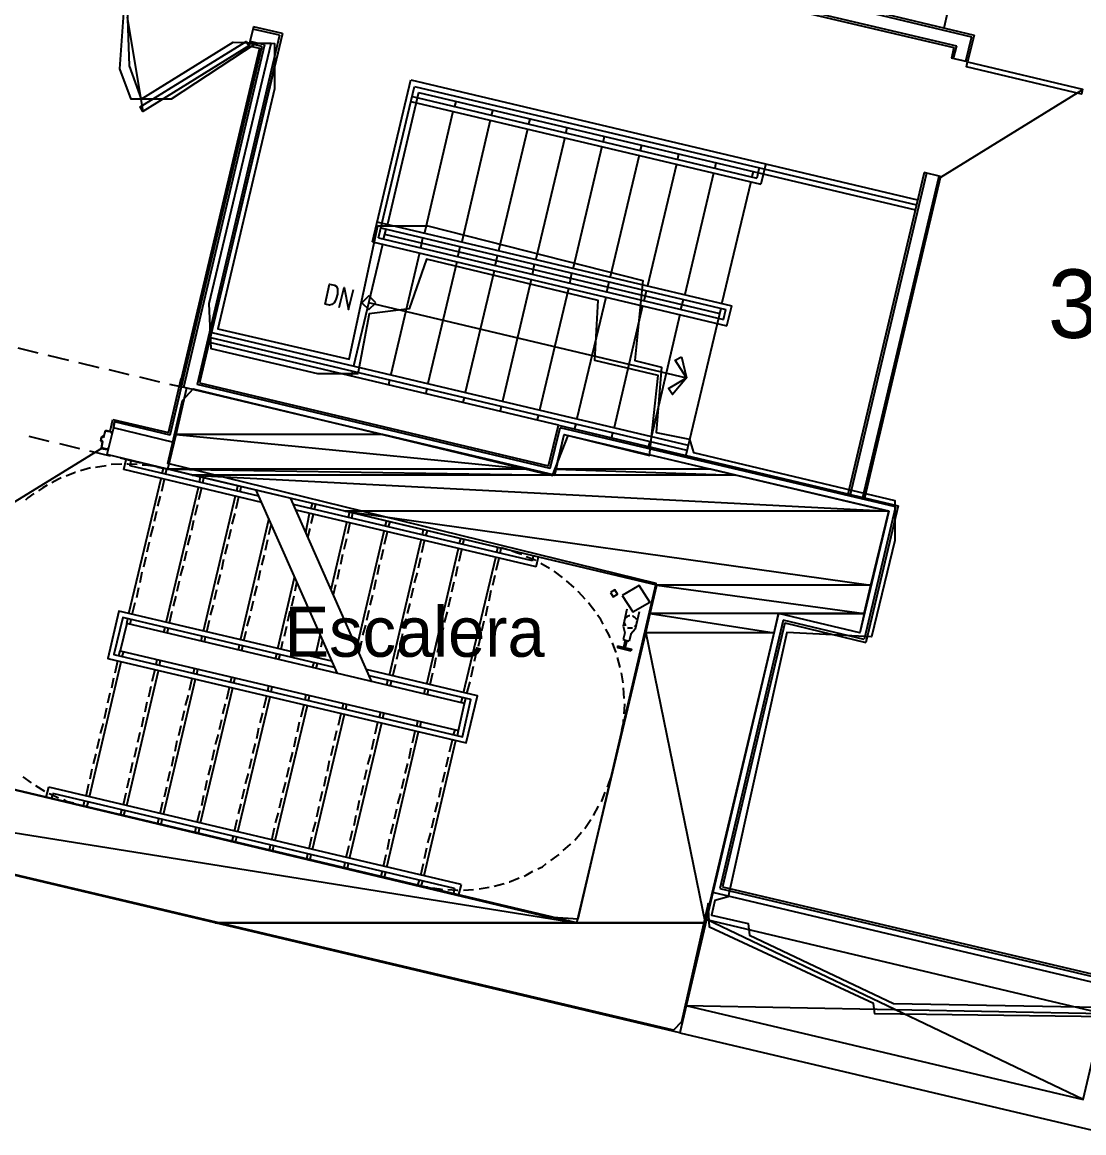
# Model space of a CAD drawing. Header units: feet. Extents: x -84 to 198, y -22 to 181.
# Drawn here: x 93.79 to 119.25, y 99.15 to 125.81 of the extents above; entities that cross this region are included whole.
import ezdxf
from ezdxf.enums import TextEntityAlignment as Align

# ---------------------------------------------------------------- set-up
doc = ezdxf.new("R2010")
doc.units = ezdxf.units.FT
for name, color, linetype in [('A-AREA-COMUN', 252, 'CONTINUOUS'), ('A-AREA-UNIDAD', 30, 'CONTINUOUS'), ('A-LINEA', 7, 'CONTINUOUS'), ('A-MURO-CONCRETO', 8, 'CONTINUOUS'), ('A-NOMBRE-ESPACIO', 2, 'CONTINUOUS'), ('A-TEXTO-PDF', 3, 'CONTINUOUS')]:
    doc.layers.add(name, color=color, linetype=linetype)

msp = doc.modelspace()

# ---------------------------------------------------------------- linework, layer by layer
at = {"layer": 'A-AREA-COMUN'}
for points in [[(80.88, 110.4178), (106.4, 104.3378), (107.12, 104.2844), (108.992, 112.3378), (97.28, 115.2178), (97.632, 116.7289), (97.888, 117.0133), (106.512, 114.9333), (106.88, 115.8933), (108.832, 115.4133), (109.04, 117.3333), (107.52, 117.6889), (107.6, 119.1289), (103.488, 120.1244), (103.072, 118.9333), (102.112, 118.8089), (101.84, 117.3689), (100.88, 117.3689), (98.32, 117.9733), (98.272, 119.0578), (99.76, 125.2978), (99.392, 125.2978), (97.36, 123.9644), (96.4, 123.9644), (96.128, 124.6933), (96.24, 126.2578)], [(136.08, 109.0133), (135.392, 106.2044), (134.4, 106.1689), (121.52, 109.2089), (119.808, 101.9378), (114.24, 102.0089), (114.208, 102.2578), (110.272, 104.0889), (110.24, 104.6578), (109.6, 101.8133), (109.408, 101.6178), (80.48, 108.4444)]]:
    msp.add_lwpolyline(points, dxfattribs=at)
at = {"layer": 'A-AREA-UNIDAD'}
msp.add_lwpolyline([(96.288, 126.5778), (96.352, 124.7644), (96.64, 123.9644), (98.848, 125.3333), (99.84, 125.2978), (99.84, 124.2133), (98.48, 118.4533), (101.632, 117.7244), (102.32, 120.9244), (103.52, 120.9244), (108.672, 119.6089), (108.48, 117.6889), (109.12, 117.5289), (108.992, 115.9644), (109.792, 115.8044), (109.888, 115.4844), (114.72, 114.3289), (114.72, 113.3689), (114.16, 111.0578), (112.128, 111.1644), (110.72, 104.8178), (110.4, 104.7289), (110.32, 104.3733), (111.2, 104.1778), (111.232, 103.8933), (114.688, 102.2578), (119.6, 102.1689)], dxfattribs=at)
at = {"layer": 'A-LINEA'}
for p, q in [((118.12, 135.0844), (115.8933, 125.6711)), ((107.24, 127.2978), (116.1333, 125.2044)), ((107.3067, 127.3378), (116.2, 125.2444)), ((113.9467, 126.1378), (116.6267, 125.4978)), ((96.3074, 125.93), (96.6771, 123.6675)), ((113.88, 126.0978), (116.56, 125.4578)), ((99.3333, 125.6978), (99.2267, 125.2444)), ((99.96, 125.4978), (99.32, 125.6444)), ((100.0267, 125.5378), (99.3333, 125.6978)), ((99.96, 125.4978), (97.9867, 117.1111)), ((100.0267, 125.5378), (98.04, 117.1511)), ((99.6, 125.2711), (99.2533, 125.3511)), ((116.56, 125.4578), (116.4133, 124.8711)), ((116.6267, 125.4978), (116.4667, 124.8578)), ((99.5333, 125.2311), (97.6, 117.0578)), ((99.6, 125.2711), (97.6533, 117.0444)), ((99.5333, 125.2311), (99.24, 125.2978)), ((116.1333, 125.2044), (116.08, 124.9511)), ((116.2, 125.2444), (116.12, 124.9378)), ((99.88, 124.9378), (98.8267, 120.4578)), ((116.4667, 124.8578), (116.08, 124.9511)), ((102.1867, 120.5378), (103.1067, 124.4311)), ((102.3333, 120.6311), (103.2, 124.2711)), ((103.1067, 124.4311), (115.2667, 121.5511)), ((103.2, 124.2711), (115.24, 121.4311)), ((103.2933, 124.1244), (102.5467, 120.9644)), ((103.1467, 124.0311), (111.4133, 122.0711)), ((103.2933, 124.1244), (115.2133, 121.3111)), ((115.821, 122.0939), (119.2306, 124.1988)), ((103.1067, 123.9111), (111.5067, 121.9244)), ((104.1867, 123.9111), (104.16, 123.7911)), ((105.08, 123.7111), (105.04, 123.5778)), ((104.12, 123.6711), (103.44, 120.7511)), ((105.0133, 123.4578), (104.3333, 120.5378)), ((105.9733, 123.4978), (105.9333, 123.3778)), ((105.9067, 123.2444), (105.2133, 120.3244)), ((106.8533, 123.2844), (106.8267, 123.1644)), ((106.8, 123.0444), (106.1067, 120.1244)), ((107.7467, 123.0711), (107.72, 122.9511)), ((107.6933, 122.8311), (107, 119.9111)), ((108.64, 122.8578), (108.6133, 122.7378)), ((109.5333, 122.6444), (109.5067, 122.5244)), ((108.5867, 122.6178), (107.8933, 119.6978)), ((109.48, 122.4044), (108.7867, 119.4844)), ((110.4267, 122.4444), (110.4, 122.3111)), ((111.6267, 122.4178), (111.5067, 121.9244)), ((110.3733, 122.1911), (109.68, 119.2711)), ((111.32, 122.2311), (111.2933, 122.1111)), ((111.4667, 122.3244), (111.4133, 122.0711)), ((115.4267, 122.2044), (113.5867, 114.4444)), ((115.48, 122.1911), (113.64, 114.4311)), ((115.7733, 122.1111), (113.9333, 114.3644)), ((115.8133, 122.1111), (113.9867, 114.3511)), ((115.8133, 122.1111), (115.4267, 122.2044)), ((111.2667, 121.9778), (110.5733, 119.0711)), ((102.2933, 121.0178), (110.8133, 119.0044)), ((102.3867, 120.8711), (110.6667, 118.9111)), ((102.4533, 120.6044), (102.52, 120.8444)), ((102.1867, 120.5378), (110.6933, 118.5244)), ((102.3333, 120.6311), (110.6133, 118.6711)), ((102.48, 120.7244), (110.52, 118.8178)), ((103.3467, 120.3911), (103.4, 120.6311)), ((102.4267, 120.4711), (101.7333, 117.5511)), ((103.32, 120.2711), (102.6267, 117.3511)), ((104.24, 120.1778), (104.2933, 120.4178)), ((104.2133, 120.0578), (103.52, 117.1378)), ((105.1333, 119.9644), (105.1867, 120.2044)), ((106.0267, 119.7511), (106.08, 120.0044)), ((105.1067, 119.8444), (104.4133, 116.9244)), ((106.92, 119.5378), (106.9733, 119.7911)), ((106, 119.6311), (105.3067, 116.7111)), ((107.8133, 119.3378), (107.8667, 119.5778)), ((106.8933, 119.4178), (106.2, 116.4978)), ((107.7867, 119.2044), (107.0933, 116.2978)), ((108.7067, 119.1244), (108.76, 119.3644)), ((102.0933, 119.0844), (109.72, 117.2711)), ((108.6667, 119.0044), (107.9867, 116.0844)), ((109.5867, 118.9111), (109.6533, 119.1511)), ((110.5467, 118.9378), (109.7067, 115.4178)), ((110.6133, 118.6711), (110.6667, 118.9111)), ((110.6933, 118.5244), (110.8133, 119.0044)), ((109.56, 118.7911), (108.88, 115.8711)), ((106.6533, 116.1378), (98.28, 118.1244)), ((98.3067, 118.2444), (109.7333, 115.5378)), ((98.3333, 118.3644), (109.76, 115.6578)), ((93.68, 117.9911), (94.16, 117.8711)), ((94.4, 117.8178), (94.8933, 117.6978)), ((95.1333, 117.6444), (95.6267, 117.5244)), ((95.8667, 117.4711), (96.3467, 117.3511)), ((101.7067, 117.4311), (101.68, 117.3111)), ((96.6, 117.2978), (97.08, 117.1778)), ((97.2933, 115.9511), (97.6, 117.2578)), ((97.32, 117.1244), (97.7333, 117.0311)), ((97.3333, 115.8978), (97.64, 117.1911)), ((106.4533, 115.0978), (97.9867, 117.1111)), ((98.04, 117.1511), (106.4133, 115.1644)), ((102.6, 117.2311), (102.5733, 117.0978)), ((103.4933, 117.0178), (103.4667, 116.8978)), ((104.3867, 116.8044), (104.36, 116.6844)), ((105.28, 116.5911), (105.2533, 116.4711)), ((95.8933, 115.9911), (95.96, 116.2711)), ((95.8933, 115.9911), (95.96, 116.2711)), ((95.96, 116.2711), (97.2933, 115.9644)), ((95.96, 116.2711), (97.2933, 115.9644)), ((106.1733, 116.3778), (106.1333, 116.2578)), ((95.7733, 116.0044), (95.7467, 115.8711)), ((95.7867, 116.0044), (95.7867, 116.0044)), ((95.9733, 116.0711), (95.8133, 115.4311)), ((95.9733, 116.0844), (96, 116.2178)), ((97.4267, 115.7244), (95.9733, 116.0711)), ((106.4133, 115.1644), (106.6533, 116.1378)), ((106.4533, 115.0978), (106.6933, 116.0711)), ((106.6533, 116.1378), (114.8, 114.2044)), ((114.7333, 114.1778), (106.6933, 116.0711)), ((107.0667, 116.1644), (107.0267, 116.0444)), ((93.9467, 115.8711), (94.4267, 115.7511)), ((95.68, 115.8578), (95.6667, 115.7644)), ((95.6667, 115.7511), (95.7067, 115.7511)), ((95.68, 115.7644), (95.68, 115.7644)), ((95.7067, 115.7378), (95.68, 115.5911)), ((95.7333, 115.8578), (95.6933, 115.8711)), ((95.6933, 115.8578), (95.6933, 115.8578)), ((95.6933, 115.7378), (95.6933, 115.7378)), ((95.7195, 115.7265), (95.7046, 115.7506)), ((95.7333, 115.8711), (95.7333, 115.8711)), ((95.7354, 115.845), (95.7595, 115.8598)), ((107.9467, 115.9644), (107.92, 115.8311)), ((108.84, 115.7511), (108.8133, 115.6311)), ((92.0775, 113.3648), (95.6926, 115.5856)), ((94.68, 115.6978), (95.16, 115.5778)), ((95.4, 115.5244), (95.8933, 115.4044)), ((95.6933, 115.5911), (95.6933, 115.5911)), ((97.28, 115.0844), (95.8133, 115.4311)), ((96.1733, 115.2044), (95.92, 115.1911)), ((96.1333, 115.3511), (96.6267, 115.2311)), ((96.2267, 115.0711), (96.28, 115.3111)), ((96.4, 115.2844), (96.28, 115.3111)), ((96.3733, 115.1644), (96.4, 115.2844)), ((96.8667, 115.1778), (97.28, 115.0844)), ((95.4267, 115.1111), (95.1867, 115.0444)), ((95.8, 115.1644), (95.5467, 115.1244)), ((99.5333, 114.2844), (96.2267, 115.0711)), ((99.4667, 114.4311), (96.3733, 115.1644)), ((97.1733, 115.0978), (97.04, 115.1244)), ((97.1467, 114.9778), (97.1733, 115.0978)), ((97.2267, 114.9644), (97.2533, 115.0844)), ((96.3467, 111.6178), (97.12, 114.8578)), ((97.1333, 114.5511), (97.2, 114.8444)), ((97.24, 111.4044), (98.0133, 114.6444)), ((98.04, 114.7778), (98.0667, 114.8978)), ((98.12, 114.7511), (98.1467, 114.8711)), ((98.9333, 114.5644), (98.96, 114.6844)), ((99.0133, 114.5378), (99.04, 114.6578)), ((97.04, 114.1911), (97.1067, 114.4311)), ((98.0267, 114.3511), (98.0933, 114.6311)), ((98.1333, 111.1911), (98.9067, 114.4444)), ((98.92, 114.1378), (98.9867, 114.4178)), ((101.3467, 110.1778), (99.4, 114.5778)), ((102.1733, 109.9778), (100.2267, 114.3778)), ((97.9333, 113.9778), (98, 114.2311)), ((106.0267, 112.8844), (100.2933, 114.2311)), ((100.72, 114.1378), (100.7467, 114.2578)), ((100.8, 114.1244), (100.8267, 114.2444)), ((114.7333, 114.1778), (113.9867, 110.9911)), ((114.8, 114.2044), (114.0267, 110.9244)), ((96.96, 113.8311), (97.0133, 114.0711)), ((97.8533, 113.6178), (97.9067, 113.8578)), ((98.8267, 113.7644), (98.8933, 114.0178)), ((99.0267, 110.9778), (99.7067, 113.8711)), ((106.12, 112.7378), (100.36, 114.0978)), ((100.5867, 113.5644), (100.68, 114.0178)), ((100.72, 113.7778), (100.7733, 113.9911)), ((101.6133, 113.9244), (101.64, 114.0444)), ((101.6933, 113.9111), (101.72, 114.0311)), ((102.4933, 113.7111), (102.5333, 113.8444)), ((96.8667, 113.4578), (96.9333, 113.7111)), ((98.7467, 113.4044), (98.8, 113.6444)), ((99.7067, 113.5111), (99.76, 113.7378)), ((100.64, 113.4444), (100.6933, 113.6578)), ((101.2, 112.1911), (101.5733, 113.8044)), ((101.6, 113.5378), (101.6533, 113.7911)), ((101.8133, 110.8044), (102.4667, 113.5911)), ((102.48, 113.2844), (102.5467, 113.5778)), ((102.5733, 113.6978), (102.6133, 113.8178)), ((103.3867, 113.5111), (103.4133, 113.6311)), ((103.4667, 113.4844), (103.5067, 113.6044)), ((96.7867, 113.0978), (96.84, 113.3378)), ((97.76, 113.2578), (97.8267, 113.4978)), ((99.6267, 113.1378), (99.68, 113.3911)), ((101.5067, 113.1644), (101.5733, 113.4178)), ((102.6, 110.1378), (103.36, 113.3778)), ((103.3733, 113.0844), (103.44, 113.3644)), ((104.28, 113.2978), (104.3067, 113.4178)), ((104.36, 113.2711), (104.3867, 113.3911)), ((97.68, 112.8844), (97.7333, 113.1244)), ((98.6533, 113.0444), (98.72, 113.2844)), ((101.4267, 112.8044), (101.48, 113.0444)), ((102.4, 112.9111), (102.4533, 113.1644)), ((103.4933, 109.9244), (104.2533, 113.1778)), ((104.2667, 112.8711), (104.3333, 113.1511)), ((105.1733, 113.0844), (105.2, 113.2044)), ((105.2533, 113.0578), (105.28, 113.1911)), ((105.4133, 113.1511), (105.28, 113.1911)), ((96.7067, 112.7378), (96.76, 112.9778)), ((98.5733, 112.6711), (98.6267, 112.9244)), ((99.5333, 112.7778), (99.6, 113.0178)), ((102.3067, 112.5511), (102.36, 112.7911)), ((103.2933, 112.7111), (103.3467, 112.9644)), ((104.3733, 109.7111), (105.1467, 112.9644)), ((105.16, 112.6578), (105.2267, 112.9378)), ((106.0267, 112.8844), (106.0533, 113.0044)), ((106.12, 112.7378), (106.1733, 112.9778)), ((106.44, 112.6978), (106.2267, 112.8178)), ((96.6133, 112.3644), (96.6667, 112.6178)), ((97.5867, 112.5244), (97.6533, 112.7644)), ((98.48, 112.3111), (98.5467, 112.5511)), ((99.4533, 112.4178), (99.5067, 112.6578)), ((101.3467, 112.4444), (101.4, 112.6844)), ((103.2, 112.3511), (103.2667, 112.5911)), ((104.1867, 112.5111), (104.24, 112.7511)), ((105.08, 112.2978), (105.1333, 112.5378)), ((106.7467, 112.4844), (106.5467, 112.6311)), ((96.5333, 112.0044), (96.5867, 112.2444)), ((97.5067, 112.1511), (97.56, 112.4044)), ((99.36, 112.0444), (99.4267, 112.2844)), ((99.92, 110.7778), (100.32, 112.4844)), ((100.3333, 112.1644), (100.3733, 112.3644)), ((101.2533, 112.0711), (101.3067, 112.3111)), ((102.2267, 112.1911), (102.28, 112.4311)), ((104.0933, 112.1378), (104.1467, 112.3778)), ((107.0267, 112.2444), (106.84, 112.4044)), ((97.4133, 111.7911), (97.48, 112.0311)), ((98.4, 111.9511), (98.4533, 112.1911)), ((100.2533, 111.8044), (100.3067, 112.0444)), ((102.1333, 111.8178), (102.2, 112.0578)), ((103.12, 111.9911), (103.1733, 112.2311)), ((104.0133, 111.7778), (104.0667, 112.0178)), ((104.9867, 111.9244), (105.04, 112.1778)), ((96.4267, 111.5911), (96.4933, 111.8844)), ((98.3067, 111.5778), (98.3733, 111.8178)), ((99.28, 111.6844), (99.3333, 111.9244)), ((103.0267, 111.6178), (103.0933, 111.8578)), ((104.9067, 111.5644), (104.96, 111.8044)), ((108.2933, 111.7244), (108.2, 111.3111)), ((96.2933, 111.3778), (96.32, 111.4978)), ((96.3733, 111.3511), (96.4, 111.4711)), ((97.32, 111.3911), (97.3867, 111.6711)), ((98.2133, 111.1778), (98.28, 111.4578)), ((99.1867, 111.3111), (99.2533, 111.5644)), ((100.16, 111.4311), (100.2133, 111.6844)), ((102.0533, 111.4578), (102.1067, 111.6978)), ((102.9467, 111.2578), (103, 111.4978)), ((103.92, 111.4044), (103.9867, 111.6578)), ((104.8133, 111.2044), (104.8667, 111.4444)), ((112.04, 111.4578), (110.52, 105.0178)), ((113.9867, 110.9911), (112.04, 111.4578)), ((97.1867, 111.1644), (97.2133, 111.2844)), ((97.2667, 111.1378), (97.2933, 111.2711)), ((99.1067, 110.9644), (99.16, 111.1911)), ((100.08, 111.0711), (100.1333, 111.3111)), ((101.96, 111.0978), (102.0267, 111.3378)), ((103.84, 111.0444), (103.8933, 111.2844)), ((112.08, 111.3911), (110.5867, 105.0578)), ((112.08, 111.3911), (114.0267, 110.9244)), ((98.08, 110.9511), (98.1067, 111.0711)), ((98.16, 110.9378), (98.1867, 111.0578)), ((100, 110.7511), (100.04, 110.9511)), ((100.8133, 110.5644), (100.9333, 111.0978)), ((100.96, 110.8178), (100.9867, 110.9644)), ((101.8667, 110.6711), (101.9333, 110.9644)), ((102.8533, 110.8844), (102.92, 111.1378)), ((103.7467, 110.6844), (103.8133, 110.9244)), ((104.7333, 110.8311), (104.7867, 111.0711)), ((108.2, 110.9911), (108.3467, 110.9511)), ((108.2533, 110.9778), (108.2133, 110.8044)), ((108.2933, 110.9644), (108.2533, 110.8044)), ((108.3867, 111.1244), (108.3467, 110.9511)), ((96.1067, 110.6044), (96.1333, 110.7244)), ((96.1867, 110.5778), (96.2267, 110.7111)), ((98.9733, 110.7378), (99, 110.8578)), ((99.0533, 110.7244), (99.08, 110.8444)), ((99.8667, 110.5244), (99.8933, 110.6444)), ((100.8933, 110.5378), (100.9333, 110.6978)), ((102.7733, 110.5244), (102.8267, 110.7644)), ((104.64, 110.4711), (104.6933, 110.7111)), ((95.4, 107.2178), (96.16, 110.4578)), ((96.0133, 110.1911), (96.08, 110.4844)), ((97, 110.3911), (97.0267, 110.5111)), ((97.08, 110.3778), (97.1067, 110.4978)), ((99.9467, 110.5111), (99.9733, 110.6311)), ((100.7467, 110.3244), (100.7867, 110.4444)), ((100.84, 110.2978), (100.8667, 110.4178)), ((102.68, 110.1244), (102.7467, 110.4044)), ((103.6667, 110.3111), (103.72, 110.5644)), ((108.1333, 110.3244), (108.0667, 110.5644)), ((96.2933, 107.0044), (97.0533, 110.2444)), ((96.9067, 109.9911), (96.9733, 110.2711)), ((97.8933, 110.1778), (97.92, 110.2978)), ((97.9733, 110.1644), (98, 110.2844)), ((103.5733, 109.9111), (103.64, 110.1911)), ((104.56, 110.0978), (104.6133, 110.3511)), ((108.2, 109.9511), (108.16, 110.1911)), ((95.9333, 109.8311), (95.9867, 110.0711)), ((96.8267, 109.6178), (96.88, 109.8711)), ((97.1733, 106.7911), (97.9467, 110.0444)), ((97.8, 109.7778), (97.8667, 110.0578)), ((98.6933, 109.5644), (98.76, 109.8444)), ((98.7867, 109.9644), (98.8133, 110.0978)), ((98.8667, 109.9511), (98.8933, 110.0711)), ((99.68, 109.7644), (99.7067, 109.8844)), ((99.76, 109.7378), (99.7867, 109.8578)), ((102.5333, 109.8978), (102.56, 110.0178)), ((102.6133, 109.8711), (102.6533, 110.0044)), ((104.4533, 109.6978), (104.5333, 109.9778)), ((95.84, 109.4711), (95.8933, 109.7111)), ((97.7067, 109.4044), (97.7733, 109.6578)), ((98.0667, 106.5911), (98.84, 109.8311)), ((98.96, 106.3778), (99.7333, 109.6178)), ((99.5867, 109.3511), (99.6533, 109.6311)), ((100.5733, 109.5511), (100.6, 109.6711)), ((100.6533, 109.5244), (100.68, 109.6444)), ((103.4267, 109.6844), (103.4533, 109.8044)), ((103.5067, 109.6711), (103.5333, 109.7911)), ((104.32, 109.4711), (104.3467, 109.5911)), ((104.4, 109.4578), (104.4267, 109.5778)), ((108.2267, 109.5778), (108.2133, 109.8311)), ((95.76, 109.0978), (95.8133, 109.3511)), ((96.7333, 109.2578), (96.7867, 109.4978)), ((98.6, 109.2044), (98.6667, 109.4444)), ((99.8533, 106.1644), (100.6267, 109.4044)), ((100.48, 109.1378), (100.5467, 109.4311)), ((101.4667, 109.3378), (101.4933, 109.4578)), ((101.5467, 109.3111), (101.5733, 109.4444)), ((96.6533, 108.8978), (96.7067, 109.1378)), ((97.6267, 109.0444), (97.68, 109.2844)), ((98.52, 108.8311), (98.5733, 109.0711)), ((99.4933, 108.9911), (99.56, 109.2311)), ((100.7467, 105.9511), (101.52, 109.1911)), ((101.3733, 108.9378), (101.44, 109.2178)), ((102.36, 109.1244), (102.3867, 109.2444)), ((102.44, 109.1111), (102.4667, 109.2311)), ((95.6667, 108.7378), (95.7333, 108.9778)), ((97.5467, 108.6844), (97.6, 108.9244)), ((99.4133, 108.6178), (99.4667, 108.8711)), ((100.3867, 108.7778), (100.44, 109.0178)), ((101.28, 108.5644), (101.3333, 108.8044)), ((101.64, 105.7378), (102.4133, 108.9911)), ((102.2533, 108.7244), (102.32, 109.0044)), ((102.5333, 105.5244), (103.2933, 108.7778)), ((103.1467, 108.5111), (103.2133, 108.7911)), ((103.2533, 108.9111), (103.28, 109.0311)), ((103.3333, 108.8978), (103.36, 109.0178)), ((104.1333, 108.6978), (104.1733, 108.8311)), ((104.2267, 108.6844), (104.2533, 108.8044)), ((95.5867, 108.3778), (95.64, 108.6178)), ((96.56, 108.5244), (96.6133, 108.7644)), ((97.4533, 108.3111), (97.5067, 108.5644)), ((98.4267, 108.4711), (98.4933, 108.7111)), ((100.3067, 108.4178), (100.36, 108.6578)), ((102.1733, 108.3511), (102.2267, 108.6044)), ((103.4267, 105.3244), (104.1867, 108.5644)), ((104.04, 108.2978), (104.1067, 108.5778)), ((108.1333, 108.5778), (108.16, 108.7111)), ((95.4933, 108.0044), (95.56, 108.2444)), ((96.48, 108.1644), (96.5333, 108.4044)), ((98.3467, 108.0978), (98.4, 108.3511)), ((99.32, 108.2578), (99.3867, 108.4978)), ((100.2133, 108.0444), (100.28, 108.2844)), ((101.2, 108.2044), (101.2533, 108.4444)), ((103.0667, 108.1378), (103.12, 108.3911)), ((96.3867, 107.7911), (96.44, 108.0444)), ((97.3733, 107.9511), (97.4267, 108.1911)), ((98.2533, 107.7378), (98.32, 107.9778)), ((99.24, 107.8978), (99.2933, 108.1378)), ((101.1067, 107.8311), (101.16, 108.0844)), ((102.08, 107.9911), (102.1467, 108.2311)), ((102.9733, 107.7778), (103.04, 108.0178)), ((103.96, 107.9378), (104.0133, 108.1778)), ((95.4133, 107.6444), (95.4667, 107.8844)), ((97.28, 107.5911), (97.3333, 107.8311)), ((99.1467, 107.5244), (99.2133, 107.7778)), ((100.1333, 107.6844), (100.1867, 107.9244)), ((101.0267, 107.4711), (101.08, 107.7111)), ((102, 107.6311), (102.0533, 107.8711)), ((103.8667, 107.5644), (103.9333, 107.8178)), ((107.9467, 107.7911), (107.9733, 107.9244)), ((93.8, 107.6978), (94, 107.5511)), ((94.1067, 107.4844), (94.32, 107.3511)), ((94.36, 107.2044), (94.4267, 107.4444)), ((104.32, 105.1111), (94.4267, 107.4444)), ((95.32, 107.2311), (95.3867, 107.5244)), ((96.3067, 107.4311), (96.36, 107.6711)), ((97.2, 107.2178), (97.2533, 107.4578)), ((98.1733, 107.3778), (98.2267, 107.6178)), ((100.04, 107.3111), (100.1067, 107.5644)), ((101.92, 107.2578), (101.9733, 107.4978)), ((102.8933, 107.4178), (102.9467, 107.6578)), ((103.7867, 107.2044), (103.84, 107.4444)), ((94.4933, 107.1778), (94.52, 107.2978)), ((104.16, 105.0178), (94.52, 107.2978)), ((96.2133, 107.0311), (96.28, 107.3111)), ((98.0933, 107.0044), (98.1467, 107.2578)), ((99.0667, 107.1644), (99.12, 107.4044)), ((99.96, 106.9511), (100.0133, 107.1911)), ((100.9333, 107.1111), (100.9867, 107.3511)), ((102.8, 107.0444), (102.8667, 107.2978)), ((95.1333, 107.0311), (95.2533, 106.9911)), ((95.2533, 106.9911), (95.28, 107.1111)), ((95.3333, 106.9778), (95.3733, 107.0978)), ((97.0933, 106.8178), (97.16, 107.0978)), ((98.9733, 106.8044), (99.04, 107.0444)), ((100.8533, 106.7378), (100.9067, 106.9911)), ((101.8267, 106.8978), (101.88, 107.1378)), ((102.72, 106.6844), (102.7733, 106.9244)), ((103.6933, 106.8444), (103.76, 107.0844)), ((107.4933, 106.7644), (107.6133, 106.9911)), ((96.1467, 106.7778), (96.1733, 106.8978)), ((96.2267, 106.7644), (96.2533, 106.8844)), ((97.04, 106.5778), (97.0667, 106.6978)), ((97.12, 106.5511), (97.1467, 106.6711)), ((97.9867, 106.6044), (98.0533, 106.8844)), ((98.88, 106.3911), (98.9467, 106.6711)), ((99.8667, 106.5911), (99.9333, 106.8311)), ((101.7467, 106.5244), (101.8, 106.7778)), ((103.6133, 106.4711), (103.6667, 106.7111)), ((107.28, 106.4578), (107.4267, 106.6711)), ((97.9333, 106.3644), (97.96, 106.4844)), ((98.0133, 106.3378), (98.04, 106.4578)), ((99.7733, 106.1778), (99.84, 106.4711)), ((100.76, 106.3778), (100.8267, 106.6178)), ((101.6533, 106.1644), (101.7067, 106.4044)), ((102.6267, 106.3244), (102.6933, 106.5644)), ((98.8267, 106.1511), (98.8533, 106.2711)), ((98.9067, 106.1244), (98.9333, 106.2578)), ((100.6667, 105.9644), (100.7333, 106.2578)), ((102.5467, 105.9511), (102.6, 106.2044)), ((103.52, 106.1111), (103.5867, 106.3511)), ((107.04, 106.1778), (107.2, 106.3644)), ((99.72, 105.9378), (99.7467, 106.0578)), ((99.8, 105.9244), (99.8267, 106.0444)), ((100.6133, 105.7244), (100.64, 105.8444)), ((101.56, 105.7644), (101.6267, 106.0444)), ((103.44, 105.7378), (103.4933, 105.9911)), ((100.6933, 105.7111), (100.72, 105.8311)), ((101.5067, 105.5111), (101.5333, 105.6444)), ((101.5867, 105.4978), (101.6133, 105.6178)), ((102.4533, 105.5511), (102.52, 105.8311)), ((103.3467, 105.3378), (103.4133, 105.6178)), ((102.4, 105.3111), (102.4267, 105.4311)), ((102.48, 105.2844), (102.5067, 105.4044)), ((103.28, 105.0978), (103.32, 105.2178)), ((103.36, 105.0711), (103.4, 105.1911)), ((103.36, 105.0711), (103.5067, 105.0578)), ((104.32, 105.1111), (104.2533, 104.8711)), ((104.7467, 105.0044), (104.9867, 105.0444)), ((105.1067, 105.0711), (105.3467, 105.1378)), ((110.5867, 105.0578), (119.7467, 102.8978)), ((104.16, 105.0178), (104.1333, 104.8978)), ((104.3733, 104.9778), (104.6133, 104.9911)), ((110.3467, 104.9244), (119.88, 102.6711)), ((110.52, 105.0178), (119.7733, 102.8311)), ((110.2, 104.2711), (119.72, 102.0178)), ((119.24, 99.9511), (110.2, 104.2711)), ((109.7067, 102.2044), (119.72, 102.0178)), ((109.56, 101.5511), (119.7333, 99.1511))]:
    msp.add_line(p, q, dxfattribs=at)
for points in [[(99.2267, 125.2444), (96.68, 123.6711), (96.6133, 123.7778), (99.16, 125.3511), (99.2267, 125.2444)], [(99.2267, 125.2444), (99.48, 125.1911), (97.56, 117.0711)], [(116.4667, 124.8578), (119.2267, 124.2044), (119.2, 124.0844), (116.44, 124.7378), (116.4667, 124.8578)], [(101.0533, 119.0444), (101.16, 119.5244), (101.28, 119.4978), (101.32, 119.4711), (101.3467, 119.4178), (101.3467, 119.3644), (101.3467, 119.2844), (101.32, 119.1778), (101.2933, 119.1111), (101.2667, 119.0711), (101.2133, 119.0311), (101.16, 119.0178), (101.0533, 119.0444)], [(101.3867, 118.9644), (101.5067, 119.4444), (101.6133, 118.9111), (101.7333, 119.3911)], [(102.2667, 119.0778), (102.1, 119.2444), (101.9333, 119.0778), (102.1, 118.9111), (102.2667, 119.0778)], [(109.6, 117.7778), (109.72, 117.2711), (109.3867, 116.8711), (109.2933, 117.0178), (109.72, 117.2711), (109.4533, 117.6978), (109.6, 117.7778)], [(97.7333, 117.0311), (106.56, 114.9378), (106.7867, 115.9111), (114.5733, 114.0711), (113.88, 111.1511), (111.9333, 111.6178), (109.56, 101.5511), (80.24, 108.4978), (80.6933, 110.4444), (107.0933, 104.1911), (109.0133, 112.2978), (97.28, 115.0844), (97.7333, 117.0311)], [(95.7467, 115.8578), (95.7867, 116.0044), (95.9333, 115.9778), (95.92, 115.9511), (95.9333, 115.9378), (95.9333, 115.9644)], [(95.7867, 116.0178), (95.9333, 115.9778), (95.9333, 115.9778)], [(97.3333, 115.8978), (96, 116.2178), (95.9733, 116.0844)], [(95.7067, 115.7511), (95.68, 115.7644), (95.6933, 115.8578), (95.72, 115.8444)], [(95.84, 115.5511), (95.84, 115.5778), (95.8267, 115.5511), (95.6933, 115.5911), (95.72, 115.7378)], [(95.68, 115.5778), (95.8267, 115.5511), (95.8267, 115.5511)], [(96.5467, 115.1911), (96.32, 115.2044), (96.2933, 115.2044)], [(96.92, 115.1511), (96.7467, 115.1778), (96.6667, 115.1778)], [(95.0667, 115.0044), (95.0533, 115.0044), (94.84, 114.9111)], [(94.3867, 114.6978), (94.28, 114.6311), (94.1733, 114.5644)], [(94.72, 114.8711), (94.6533, 114.8444), (94.4933, 114.7511)], [(94.0667, 114.4978), (93.92, 114.3911), (93.8667, 114.3378)], [(105.7733, 113.0311), (105.6933, 113.0578), (105.5333, 113.1111)], [(106.1067, 112.8844), (106.0933, 112.8978), (105.88, 112.9778)], [(108.1825, 112.0494), (108.4381, 111.6532), (108.8442, 111.8928), (108.5885, 112.289), (108.1825, 112.0494)], [(107.2933, 111.9644), (107.1333, 112.1378), (107.12, 112.1511)], [(107.8957, 112.1244), (107.96, 112.0201), (108.0643, 112.0845), (108, 112.1888), (107.8957, 112.1244)], [(107.52, 111.6711), (107.4133, 111.8178), (107.3733, 111.8711)], [(101.2133, 110.4711), (96.1067, 111.6711), (95.84, 110.5378), (104.44, 108.5111), (104.7067, 109.6444), (102.04, 110.2711)], [(101.28, 110.3244), (96.2, 111.5244), (95.9867, 110.6311), (104.3467, 108.6578), (104.5467, 109.5511), (102.1067, 110.1244)], [(107.72, 111.3644), (107.6667, 111.4711), (107.5867, 111.5778)], [(108.2267, 111.4444), (108.2267, 111.4178), (108.2267, 111.3911), (108.24, 111.3644), (108.2533, 111.3378), (108.2533, 111.3244)], [(108.36, 111.5644), (108.3467, 111.5644), (108.32, 111.5511), (108.2933, 111.5378), (108.28, 111.5244), (108.2533, 111.5111)], [(108.5867, 111.6578), (108.4933, 111.2444), (108.3867, 111.1244)], [(108.52, 111.4711), (108.52, 111.4844), (108.5067, 111.4978), (108.48, 111.5244), (108.4533, 111.5378), (108.44, 111.5511), (108.4267, 111.5511)], [(104.2533, 108.8044), (104.4, 109.4578), (96.2933, 111.3778), (96.1333, 110.7244), (104.2533, 108.8044)], [(107.8933, 111.0311), (107.8667, 111.0978), (107.7867, 111.2444)], [(108.2, 111.3111), (108.24, 111.1511), (108.2, 110.9911)], [(108.3067, 111.2844), (108.3333, 111.2711), (108.36, 111.2711), (108.4, 111.2711), (108.4267, 111.2711)], [(108.48, 111.2978), (108.4933, 111.3111), (108.5067, 111.3378), (108.52, 111.3644), (108.5333, 111.3911), (108.5333, 111.4178)], [(108.04, 110.6844), (108.0267, 110.6978), (107.9467, 110.9111)], [(108.0667, 110.8444), (108.4, 110.7644), (108.3867, 110.7244)], [(108.0667, 110.8444), (108.0667, 110.8044), (108.3867, 110.7244)], [(108.2267, 109.2044), (108.24, 109.4311), (108.24, 109.4444)], [(109.7067, 102.2044), (119.24, 99.9511), (121.4533, 109.3644)], [(108.1733, 108.8311), (108.2133, 108.9911), (108.2133, 109.0711)], [(107.8267, 107.4444), (107.8533, 107.5111), (107.9067, 107.6711)], [(94.4267, 107.2978), (94.4533, 107.2844), (94.6533, 107.1911)], [(107.68, 107.0978), (107.6933, 107.1111), (107.7733, 107.3244)], [(94.7733, 107.1511), (94.84, 107.1111), (95.0133, 107.0711)], [(106.76, 105.9244), (106.9333, 106.0711), (106.9467, 106.0844)], [(106.16, 105.4844), (106.2667, 105.5378), (106.36, 105.6178)], [(106.4667, 105.6844), (106.6133, 105.7911), (106.6667, 105.8311)], [(105.8267, 105.3111), (105.88, 105.3378), (106.04, 105.4311)], [(105.4667, 105.1778), (105.48, 105.1778), (105.7067, 105.2711)], [(103.6267, 105.0311), (103.7867, 105.0044), (103.8667, 104.9911)], [(104, 104.9911), (104.2133, 104.9778), (104.24, 104.9778)]]:
    msp.add_lwpolyline(points, dxfattribs=at)
at = {"layer": 'A-MURO-CONCRETO'}
for points in [[(97.7333, 117.0311), (102.44, 115.9111), (97.48, 115.9111), (97.7333, 117.0311), (97.7333, 117.0311)], [(97.48, 115.9111), (105.96, 115.0844), (97.28, 115.0844), (97.48, 115.9111), (97.48, 115.9111)], [(102.44, 115.9111), (97.48, 115.9111), (105.96, 115.0844), (102.44, 115.9111)], [(106.7867, 115.9111), (110.3067, 115.0844), (106.5867, 115.0844), (106.7867, 115.9111), (106.7867, 115.9111)], [(105.96, 115.0844), (97.28, 115.0844), (106.56, 114.9378), (105.96, 115.0844)], [(97.28, 115.0844), (106.56, 114.9378), (97.8667, 114.9378), (97.28, 115.0844), (97.28, 115.0844)], [(110.9067, 114.9378), (97.8667, 114.9378), (114.5733, 114.0711), (110.9067, 114.9378)], [(97.8667, 114.9378), (114.5733, 114.0711), (101.5333, 114.0711), (97.8667, 114.9378), (97.8667, 114.9378)], [(106.5867, 115.0844), (110.9067, 114.9378), (106.56, 114.9378), (106.5867, 115.0844), (106.5867, 115.0844)], [(110.3067, 115.0844), (106.5867, 115.0844), (110.9067, 114.9378), (110.3067, 115.0844)], [(114.5733, 114.0711), (101.5333, 114.0711), (114.1467, 112.2978), (114.5733, 114.0711)], [(101.5333, 114.0711), (114.1467, 112.2978), (109.0133, 112.2978), (101.5333, 114.0711), (101.5333, 114.0711)], [(109.0133, 112.2978), (113.9867, 111.6178), (108.8533, 111.6178), (109.0133, 112.2978), (109.0133, 112.2978)], [(114.1467, 112.2978), (109.0133, 112.2978), (113.9867, 111.6178), (114.1467, 112.2978)], [(108.8533, 111.6178), (111.8267, 111.1511), (108.7467, 111.1511), (108.8533, 111.6178), (108.8533, 111.6178)], [(111.9333, 111.6178), (108.8533, 111.6178), (111.8267, 111.1511), (111.9333, 111.6178)], [(111.9333, 111.6178), (113.9867, 111.6178), (113.88, 111.1511), (111.9333, 111.6178), (111.9333, 111.6178)], [(108.7467, 111.1511), (110.1733, 104.1911), (107.0933, 104.1911), (108.7467, 111.1511), (108.7467, 111.1511)], [(111.8267, 111.1511), (108.7467, 111.1511), (110.1733, 104.1911), (111.8267, 111.1511)], [(88.92, 108.4978), (80.24, 108.4978), (107.0933, 104.1911), (88.92, 108.4978)], [(80.24, 108.4978), (107.0933, 104.1911), (98.4133, 104.1911), (80.24, 108.4978), (80.24, 108.4978)], [(98.4133, 104.1911), (110.1733, 104.1911), (109.56, 101.5511), (98.4133, 104.1911), (98.4133, 104.1911)]]:
    msp.add_lwpolyline(points, dxfattribs=at)

# ---------------------------------------------------------------- texts
at = {"layer": 'A-NOMBRE-ESPACIO'}
msp.add_text('Escalera', height=1.2, dxfattribs=at).set_placement((103.2, 110.5778), align=Align.CENTER)
at = {"layer": 'A-TEXTO-PDF'}
msp.add_text('3,510', height=1.646, dxfattribs=at).set_placement((121.1473, 118.2318), align=Align.CENTER)

doc.saveas('drawing.dxf')
